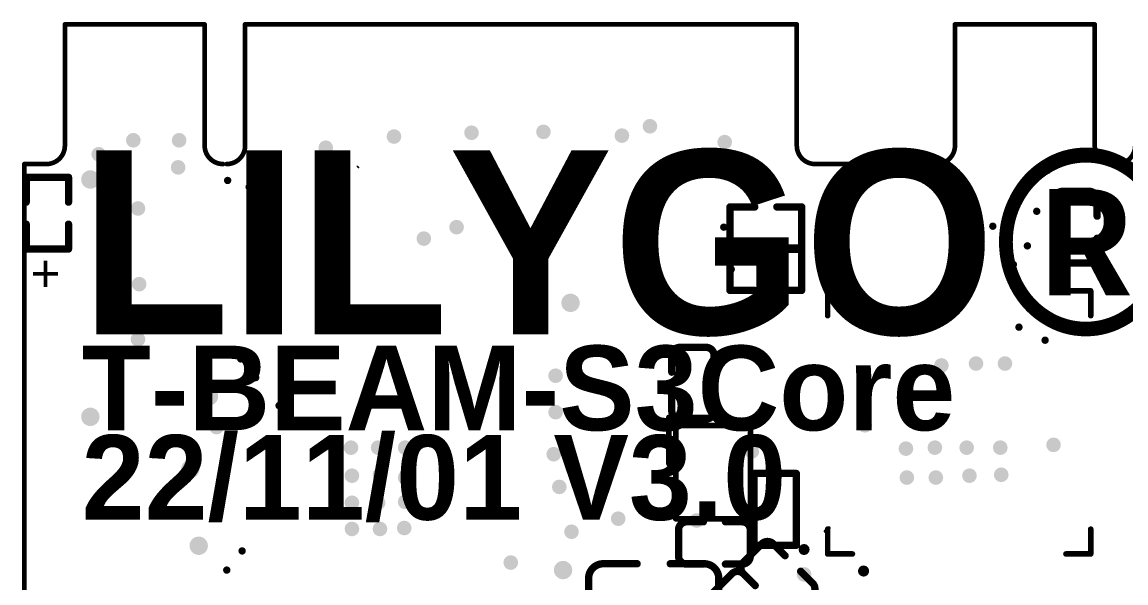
# Model space of a CAD drawing. Header units: millimetres. Extents: x -47.3 to 13.5, y -12.2 to 25.2.
# Drawn here: x -46.38 to -16.36, y 9.96 to 25.21 of the extents above; entities that cross this region are included whole.
import ezdxf

# ---------------------------------------------------------------- set-up
doc = ezdxf.new("R2010")
doc.units = ezdxf.units.MM
for name, color, linetype in [('KeepOutLayer', 6, 'Continuous'), ('TopOverlay', 2, 'Continuous'), ('ViaHoleLayer', 16, 'Continuous')]:
    doc.layers.add(name, color=color, linetype=linetype)
doc.styles.add('Alibaba PuHuiTi Medium', font='', dxfattribs={"height": 0.2})
doc.styles.add('Arial', font='arial.ttf', dxfattribs={"height": 0.2})
doc.styles.add('阿里巴巴普惠体 Heavy', font='', dxfattribs={"height": 0.2})
doc.styles.get('Alibaba PuHuiTi Medium').set_extended_font_data('Alibaba PuHuiTi Medium', bold=True)
doc.styles.get('阿里巴巴普惠体 Heavy').set_extended_font_data('阿里巴巴普惠体 Heavy', bold=True)

# ---------------------------------------------------------------- blocks, each defined once
blk = doc.blocks.new('LC_0805_C_2')
at = {"layer": 'TopOverlay', "const_width": 0.2}
for points in [[(-1.77, 0.635, -0.414214), (-1.37, 1.035)], [(1.37, 1.035, -0.414213), (1.77, 0.635)], [(-1.37, -1.035, -0.414213), (-1.77, -0.635)], [(1.77, -0.635, -0.414214), (1.37, -1.035)]]:
    blk.add_lwpolyline(points, format="xyb", dxfattribs=at)
for points in [[(-1.37, 1.035), (-0.45, 1.035)], [(0.45, 1.035), (1.37, 1.035)], [(-1.77, -0.635), (-1.77, 0.635)], [(1.77, -0.635), (1.77, 0.635)], [(-1.37, -1.035), (-0.45, -1.035)], [(0.45, -1.035), (1.37, -1.035)]]:
    blk.add_lwpolyline(points, dxfattribs=at)
at = {"layer": 'TopOverlay', "const_width": 0.1}
for points in [[(-1.42, 1.035, 1), (-1.32, 1.035, 1)], [(-1.42, 1.035, 1), (-1.32, 1.035, 1)], [(-0.5, 1.035, 1), (-0.4, 1.035, 1)], [(0.4, 1.035, 1), (0.5, 1.035, 1)], [(1.32, 1.035, 1), (1.42, 1.035, 1)], [(1.32, 1.035, 1), (1.42, 1.035, 1)], [(-1.82, 0.635, 1), (-1.72, 0.635, 1)], [(-1.82, 0.635, 1), (-1.72, 0.635, 1)], [(1.72, 0.635, 1), (1.82, 0.635, 1)], [(1.72, 0.635, 1), (1.82, 0.635, 1)], [(-1.82, -0.635, 1), (-1.72, -0.635, 1)], [(-1.82, -0.635, 1), (-1.72, -0.635, 1)], [(1.72, -0.635, 1), (1.82, -0.635, 1)], [(1.72, -0.635, 1), (1.82, -0.635, 1)], [(-1.42, -1.035, 1), (-1.32, -1.035, 1)], [(-1.42, -1.035, 1), (-1.32, -1.035, 1)], [(-0.5, -1.035, 1), (-0.4, -1.035, 1)], [(0.4, -1.035, 1), (0.5, -1.035, 1)], [(1.32, -1.035, 1), (1.42, -1.035, 1)], [(1.32, -1.035, 1), (1.42, -1.035, 1)]]:
    blk.add_lwpolyline(points, format="xyb", close=True, dxfattribs=at)
blk = doc.blocks.new('LC_0402_R_6')
at = {"layer": 'TopOverlay', "const_width": 0.2}
for points in [[(-0.975, 0.575), (-0.3, 0.575)], [(-0.975, -0.575), (-0.975, 0.575)], [(0.3, 0.575), (0.975, 0.575)], [(0.975, -0.575), (0.975, 0.575)], [(-0.975, -0.575), (-0.3, -0.575)], [(0.3, -0.575), (0.975, -0.575)]]:
    blk.add_lwpolyline(points, dxfattribs=at)
at = {"layer": 'TopOverlay', "const_width": 0.1}
for points in [[(-1.025, 0.575, 1), (-0.925, 0.575, 1)], [(-1.025, 0.575, 1), (-0.925, 0.575, 1)], [(-0.35, 0.575, 1), (-0.25, 0.575, 1)], [(0.25, 0.575, 1), (0.35, 0.575, 1)], [(0.925, 0.575, 1), (1.025, 0.575, 1)], [(0.925, 0.575, 1), (1.025, 0.575, 1)], [(-1.025, -0.575, 1), (-0.925, -0.575, 1)], [(-1.025, -0.575, 1), (-0.925, -0.575, 1)], [(-0.35, -0.575, 1), (-0.25, -0.575, 1)], [(0.25, -0.575, 1), (0.35, -0.575, 1)], [(0.925, -0.575, 1), (1.025, -0.575, 1)], [(0.925, -0.575, 1), (1.025, -0.575, 1)]]:
    blk.add_lwpolyline(points, format="xyb", close=True, dxfattribs=at)
blk = doc.blocks.new('LC_0402_R_7')
at = {"layer": 'TopOverlay', "const_width": 0.2}
for points in [[(-0.975, 0.575), (-0.3, 0.575)], [(-0.975, -0.575), (-0.975, 0.575)], [(0.3, 0.575), (0.975, 0.575)], [(0.975, -0.575), (0.975, 0.575)], [(-0.975, -0.575), (-0.3, -0.575)], [(0.3, -0.575), (0.975, -0.575)]]:
    blk.add_lwpolyline(points, dxfattribs=at)
at = {"layer": 'TopOverlay', "const_width": 0.1}
for points in [[(-1.025, 0.575, 1), (-0.925, 0.575, 1)], [(-1.025, 0.575, 1), (-0.925, 0.575, 1)], [(-0.35, 0.575, 1), (-0.25, 0.575, 1)], [(0.25, 0.575, 1), (0.35, 0.575, 1)], [(0.925, 0.575, 1), (1.025, 0.575, 1)], [(0.925, 0.575, 1), (1.025, 0.575, 1)], [(-1.025, -0.575, 1), (-0.925, -0.575, 1)], [(-1.025, -0.575, 1), (-0.925, -0.575, 1)], [(-0.35, -0.575, 1), (-0.25, -0.575, 1)], [(0.25, -0.575, 1), (0.35, -0.575, 1)], [(0.925, -0.575, 1), (1.025, -0.575, 1)], [(0.925, -0.575, 1), (1.025, -0.575, 1)]]:
    blk.add_lwpolyline(points, format="xyb", close=True, dxfattribs=at)
blk = doc.blocks.new('LC_0402_C_18')
at = {"layer": 'TopOverlay', "const_width": 0.2}
for points in [[(-0.975, 0.355, -0.414214), (-0.755, 0.575)], [(0.755, 0.575, -0.414214), (0.975, 0.355)], [(-0.755, -0.575, -0.414214), (-0.975, -0.355)], [(0.975, -0.355, -0.414214), (0.755, -0.575)]]:
    blk.add_lwpolyline(points, format="xyb", dxfattribs=at)
at = {"layer": 'TopOverlay', "const_width": 0.1}
for points in [[(-0.805, 0.575, 1), (-0.705, 0.575, 1)], [(-0.8, 0.575, 1), (-0.7, 0.575, 1)], [(-0.35, 0.575, 1), (-0.25, 0.575, 1)], [(0.25, 0.575, 1), (0.35, 0.575, 1)], [(0.7, 0.575, 1), (0.8, 0.575, 1)], [(0.705, 0.575, 1), (0.805, 0.575, 1)], [(-1.025, 0.355, 1), (-0.925, 0.355, 1)], [(-1.025, 0.355, 1), (-0.925, 0.355, 1)], [(0.925, 0.355, 1), (1.025, 0.355, 1)], [(0.925, 0.355, 1), (1.025, 0.355, 1)], [(-1.025, -0.355, 1), (-0.925, -0.355, 1)], [(-1.025, -0.355, 1), (-0.925, -0.355, 1)], [(0.925, -0.355, 1), (1.025, -0.355, 1)], [(0.925, -0.355, 1), (1.025, -0.355, 1)], [(-0.805, -0.575, 1), (-0.705, -0.575, 1)], [(-0.8, -0.575, 1), (-0.7, -0.575, 1)], [(-0.35, -0.575, 1), (-0.25, -0.575, 1)], [(0.25, -0.575, 1), (0.35, -0.575, 1)], [(0.7, -0.575, 1), (0.8, -0.575, 1)], [(0.705, -0.575, 1), (0.805, -0.575, 1)]]:
    blk.add_lwpolyline(points, format="xyb", close=True, dxfattribs=at)
at = {"layer": 'TopOverlay', "const_width": 0.2}
for points in [[(-0.3, 0.575), (-0.75, 0.575)], [(0.75, 0.575), (0.3, 0.575)], [(-0.975, 0.355), (-0.975, -0.355)], [(0.975, 0.355), (0.975, -0.355)], [(-0.3, -0.575), (-0.75, -0.575)], [(0.75, -0.575), (0.3, -0.575)]]:
    blk.add_lwpolyline(points, dxfattribs=at)
blk = doc.blocks.new('LC_0402_C_19')
at = {"layer": 'TopOverlay', "const_width": 0.2}
for points in [[(-0.975, 0.355, -0.414214), (-0.755, 0.575)], [(0.755, 0.575, -0.414214), (0.975, 0.355)], [(-0.755, -0.575, -0.414214), (-0.975, -0.355)], [(0.975, -0.355, -0.414214), (0.755, -0.575)]]:
    blk.add_lwpolyline(points, format="xyb", dxfattribs=at)
at = {"layer": 'TopOverlay', "const_width": 0.1}
for points in [[(-0.805, 0.575, 1), (-0.705, 0.575, 1)], [(-0.8, 0.575, 1), (-0.7, 0.575, 1)], [(-0.35, 0.575, 1), (-0.25, 0.575, 1)], [(0.25, 0.575, 1), (0.35, 0.575, 1)], [(0.7, 0.575, 1), (0.8, 0.575, 1)], [(0.705, 0.575, 1), (0.805, 0.575, 1)], [(-1.025, 0.355, 1), (-0.925, 0.355, 1)], [(-1.025, 0.355, 1), (-0.925, 0.355, 1)], [(0.925, 0.355, 1), (1.025, 0.355, 1)], [(0.925, 0.355, 1), (1.025, 0.355, 1)], [(-1.025, -0.355, 1), (-0.925, -0.355, 1)], [(-1.025, -0.355, 1), (-0.925, -0.355, 1)], [(0.925, -0.355, 1), (1.025, -0.355, 1)], [(0.925, -0.355, 1), (1.025, -0.355, 1)], [(-0.805, -0.575, 1), (-0.705, -0.575, 1)], [(-0.8, -0.575, 1), (-0.7, -0.575, 1)], [(-0.35, -0.575, 1), (-0.25, -0.575, 1)], [(0.25, -0.575, 1), (0.35, -0.575, 1)], [(0.7, -0.575, 1), (0.8, -0.575, 1)], [(0.705, -0.575, 1), (0.805, -0.575, 1)]]:
    blk.add_lwpolyline(points, format="xyb", close=True, dxfattribs=at)
at = {"layer": 'TopOverlay', "const_width": 0.2}
for points in [[(-0.3, 0.575), (-0.75, 0.575)], [(0.75, 0.575), (0.3, 0.575)], [(-0.975, 0.355), (-0.975, -0.355)], [(0.975, 0.355), (0.975, -0.355)], [(-0.3, -0.575), (-0.75, -0.575)], [(0.75, -0.575), (0.3, -0.575)]]:
    blk.add_lwpolyline(points, dxfattribs=at)
blk = doc.blocks.new('LC_0402_C_25')
at = {"layer": 'TopOverlay', "const_width": 0.2}
for points in [[(-0.975, 0.355, -0.414214), (-0.755, 0.575)], [(0.755, 0.575, -0.414214), (0.975, 0.355)], [(-0.755, -0.575, -0.414214), (-0.975, -0.355)], [(0.975, -0.355, -0.414214), (0.755, -0.575)]]:
    blk.add_lwpolyline(points, format="xyb", dxfattribs=at)
at = {"layer": 'TopOverlay', "const_width": 0.1}
for points in [[(-0.805, 0.575, 1), (-0.705, 0.575, 1)], [(-0.8, 0.575, 1), (-0.7, 0.575, 1)], [(-0.35, 0.575, 1), (-0.25, 0.575, 1)], [(0.25, 0.575, 1), (0.35, 0.575, 1)], [(0.7, 0.575, 1), (0.8, 0.575, 1)], [(0.705, 0.575, 1), (0.805, 0.575, 1)], [(-1.025, 0.355, 1), (-0.925, 0.355, 1)], [(-1.025, 0.355, 1), (-0.925, 0.355, 1)], [(0.925, 0.355, 1), (1.025, 0.355, 1)], [(0.925, 0.355, 1), (1.025, 0.355, 1)], [(-1.025, -0.355, 1), (-0.925, -0.355, 1)], [(-1.025, -0.355, 1), (-0.925, -0.355, 1)], [(0.925, -0.355, 1), (1.025, -0.355, 1)], [(0.925, -0.355, 1), (1.025, -0.355, 1)], [(-0.805, -0.575, 1), (-0.705, -0.575, 1)], [(-0.8, -0.575, 1), (-0.7, -0.575, 1)], [(-0.35, -0.575, 1), (-0.25, -0.575, 1)], [(0.25, -0.575, 1), (0.35, -0.575, 1)], [(0.7, -0.575, 1), (0.8, -0.575, 1)], [(0.705, -0.575, 1), (0.805, -0.575, 1)]]:
    blk.add_lwpolyline(points, format="xyb", close=True, dxfattribs=at)
at = {"layer": 'TopOverlay', "const_width": 0.2}
for points in [[(-0.3, 0.575), (-0.75, 0.575)], [(0.75, 0.575), (0.3, 0.575)], [(-0.975, -0.355), (-0.975, 0.355)], [(0.975, -0.355), (0.975, 0.355)], [(-0.3, -0.575), (-0.75, -0.575)], [(0.75, -0.575), (0.3, -0.575)]]:
    blk.add_lwpolyline(points, dxfattribs=at)
blk = doc.blocks.new('LC_0402_C_26')
at = {"layer": 'TopOverlay', "const_width": 0.2}
for points in [[(-0.975, 0.355, -0.414214), (-0.755, 0.575)], [(0.755, 0.575, -0.414214), (0.975, 0.355)], [(-0.755, -0.575, -0.414214), (-0.975, -0.355)], [(0.975, -0.355, -0.414214), (0.755, -0.575)]]:
    blk.add_lwpolyline(points, format="xyb", dxfattribs=at)
at = {"layer": 'TopOverlay', "const_width": 0.1}
for points in [[(-0.805, 0.575, 1), (-0.705, 0.575, 1)], [(-0.8, 0.575, 1), (-0.7, 0.575, 1)], [(-0.35, 0.575, 1), (-0.25, 0.575, 1)], [(0.25, 0.575, 1), (0.35, 0.575, 1)], [(0.7, 0.575, 1), (0.8, 0.575, 1)], [(0.705, 0.575, 1), (0.805, 0.575, 1)], [(-1.025, 0.355, 1), (-0.925, 0.355, 1)], [(-1.025, 0.355, 1), (-0.925, 0.355, 1)], [(0.925, 0.355, 1), (1.025, 0.355, 1)], [(0.925, 0.355, 1), (1.025, 0.355, 1)], [(-1.025, -0.355, 1), (-0.925, -0.355, 1)], [(-1.025, -0.355, 1), (-0.925, -0.355, 1)], [(0.925, -0.355, 1), (1.025, -0.355, 1)], [(0.925, -0.355, 1), (1.025, -0.355, 1)], [(-0.805, -0.575, 1), (-0.705, -0.575, 1)], [(-0.8, -0.575, 1), (-0.7, -0.575, 1)], [(-0.35, -0.575, 1), (-0.25, -0.575, 1)], [(0.25, -0.575, 1), (0.35, -0.575, 1)], [(0.7, -0.575, 1), (0.8, -0.575, 1)], [(0.705, -0.575, 1), (0.805, -0.575, 1)]]:
    blk.add_lwpolyline(points, format="xyb", close=True, dxfattribs=at)
at = {"layer": 'TopOverlay', "const_width": 0.2}
for points in [[(-0.75, 0.575), (-0.3, 0.575)], [(0.3, 0.575), (0.75, 0.575)], [(-0.975, -0.355), (-0.975, 0.355)], [(0.975, -0.355), (0.975, 0.355)], [(-0.75, -0.575), (-0.3, -0.575)], [(0.3, -0.575), (0.75, -0.575)]]:
    blk.add_lwpolyline(points, dxfattribs=at)
blk = doc.blocks.new('LC_0402_C_27')
at = {"layer": 'TopOverlay', "const_width": 0.2}
for points in [[(-0.975, 0.355, -0.414214), (-0.755, 0.575)], [(0.755, 0.575, -0.414214), (0.975, 0.355)], [(-0.755, -0.575, -0.414214), (-0.975, -0.355)], [(0.975, -0.355, -0.414214), (0.755, -0.575)]]:
    blk.add_lwpolyline(points, format="xyb", dxfattribs=at)
at = {"layer": 'TopOverlay', "const_width": 0.1}
for points in [[(-0.805, 0.575, 1), (-0.705, 0.575, 1)], [(-0.8, 0.575, 1), (-0.7, 0.575, 1)], [(-0.35, 0.575, 1), (-0.25, 0.575, 1)], [(0.25, 0.575, 1), (0.35, 0.575, 1)], [(0.7, 0.575, 1), (0.8, 0.575, 1)], [(0.705, 0.575, 1), (0.805, 0.575, 1)], [(-1.025, 0.355, 1), (-0.925, 0.355, 1)], [(-1.025, 0.355, 1), (-0.925, 0.355, 1)], [(0.925, 0.355, 1), (1.025, 0.355, 1)], [(0.925, 0.355, 1), (1.025, 0.355, 1)], [(-1.025, -0.355, 1), (-0.925, -0.355, 1)], [(-1.025, -0.355, 1), (-0.925, -0.355, 1)], [(0.925, -0.355, 1), (1.025, -0.355, 1)], [(0.925, -0.355, 1), (1.025, -0.355, 1)], [(-0.805, -0.575, 1), (-0.705, -0.575, 1)], [(-0.8, -0.575, 1), (-0.7, -0.575, 1)], [(-0.35, -0.575, 1), (-0.25, -0.575, 1)], [(0.25, -0.575, 1), (0.35, -0.575, 1)], [(0.7, -0.575, 1), (0.8, -0.575, 1)], [(0.705, -0.575, 1), (0.805, -0.575, 1)]]:
    blk.add_lwpolyline(points, format="xyb", close=True, dxfattribs=at)
at = {"layer": 'TopOverlay', "const_width": 0.2}
for points in [[(-0.3, 0.575), (-0.75, 0.575)], [(0.75, 0.575), (0.3, 0.575)], [(-0.975, -0.355), (-0.975, 0.355)], [(0.975, -0.355), (0.975, 0.355)], [(-0.3, -0.575), (-0.75, -0.575)], [(0.75, -0.575), (0.3, -0.575)]]:
    blk.add_lwpolyline(points, dxfattribs=at)
blk = doc.blocks.new('LC_0402_L_57')
at = {"layer": 'TopOverlay', "const_width": 0.2}
for points in [[(-0.975, -0.575), (-0.975, 0.575)], [(0.975, 0.575), (-0.975, 0.575)], [(0.975, -0.575), (0.975, 0.575)], [(0.975, -0.575), (-0.975, -0.575)]]:
    blk.add_lwpolyline(points, dxfattribs=at)
at = {"layer": 'TopOverlay', "const_width": 0.1}
for points in [[(-1.025, 0.575, 1), (-0.925, 0.575, 1)], [(-1.025, 0.575, 1), (-0.925, 0.575, 1)], [(0.925, 0.575, 1), (1.025, 0.575, 1)], [(0.925, 0.575, 1), (1.025, 0.575, 1)], [(-1.025, -0.575, 1), (-0.925, -0.575, 1)], [(-1.025, -0.575, 1), (-0.925, -0.575, 1)], [(0.925, -0.575, 1), (1.025, -0.575, 1)], [(0.925, -0.575, 1), (1.025, -0.575, 1)]]:
    blk.add_lwpolyline(points, format="xyb", close=True, dxfattribs=at)
blk = doc.blocks.new('LC_0402_R_59')
at = {"layer": 'TopOverlay', "const_width": 0.2}
for points in [[(-0.975, -0.575), (-0.975, 0.575)], [(-0.3, 0.575), (-0.975, 0.575)], [(0.975, 0.575), (0.3, 0.575)], [(0.975, -0.575), (0.975, 0.575)], [(-0.3, -0.575), (-0.975, -0.575)], [(0.975, -0.575), (0.3, -0.575)]]:
    blk.add_lwpolyline(points, dxfattribs=at)
at = {"layer": 'TopOverlay', "const_width": 0.1}
for points in [[(-1.025, 0.575, 1), (-0.925, 0.575, 1)], [(-1.025, 0.575, 1), (-0.925, 0.575, 1)], [(-0.35, 0.575, 1), (-0.25, 0.575, 1)], [(0.25, 0.575, 1), (0.35, 0.575, 1)], [(0.925, 0.575, 1), (1.025, 0.575, 1)], [(0.925, 0.575, 1), (1.025, 0.575, 1)], [(-1.025, -0.575, 1), (-0.925, -0.575, 1)], [(-1.025, -0.575, 1), (-0.925, -0.575, 1)], [(-0.35, -0.575, 1), (-0.25, -0.575, 1)], [(0.25, -0.575, 1), (0.35, -0.575, 1)], [(0.925, -0.575, 1), (1.025, -0.575, 1)], [(0.925, -0.575, 1), (1.025, -0.575, 1)]]:
    blk.add_lwpolyline(points, format="xyb", close=True, dxfattribs=at)
blk = doc.blocks.new('QFN_56_69')
at = {"layer": 'TopOverlay', "const_width": 0.152}
for points in [[(-3.576, 3.576), (-2.902, 3.576)], [(-3.576, 3.576), (-3.576, 2.903)], [(2.903, 3.576), (3.576, 3.576)], [(3.576, 3.576), (3.576, 2.903)], [(-3.576, -2.902), (-3.576, -3.576)], [(3.576, -2.902), (3.576, -3.576)], [(-3.576, -3.576), (-2.902, -3.576)], [(2.903, -3.576), (3.576, -3.576)]]:
    blk.add_lwpolyline(points, dxfattribs=at)
at = {"layer": 'TopOverlay'}
for points, const_width in [([(-3.614, 3.576, 1), (-3.538, 3.576, 1)], 0.0762), ([(-3.614, 3.576, 1), (-3.538, 3.576, 1)], 0.0762), ([(-2.941, 3.576, 1), (-2.864, 3.576, 1)], 0.0762), ([(2.864, 3.576, 1), (2.941, 3.576, 1)], 0.0762), ([(3.538, 3.576, 1), (3.614, 3.576, 1)], 0.0762), ([(3.538, 3.576, 1), (3.614, 3.576, 1)], 0.0762), ([(-3.965, 2.6, 1), (-4.115, 2.6, 1)], 0.15), ([(-3.614, 2.903, 1), (-3.538, 2.903, 1)], 0.0762), ([(3.538, 2.903, 1), (3.614, 2.903, 1)], 0.0762), ([(-4.152, 2.6, 1), (-4.077, 2.6, 1)], 0.075), ([(-4.002, 2.6, 1), (-3.927, 2.6, 1)], 0.075), ([(-3.614, -2.902, 1), (-3.538, -2.902, 1)], 0.0762), ([(3.538, -2.902, 1), (3.614, -2.902, 1)], 0.0762), ([(-3.614, -3.576, 1), (-3.538, -3.576, 1)], 0.0762), ([(-3.614, -3.576, 1), (-3.538, -3.576, 1)], 0.0762), ([(-2.941, -3.576, 1), (-2.864, -3.576, 1)], 0.0762), ([(2.864, -3.576, 1), (2.941, -3.576, 1)], 0.0762), ([(3.538, -3.576, 1), (3.614, -3.576, 1)], 0.0762), ([(3.538, -3.576, 1), (3.614, -3.576, 1)], 0.0762)]:
    blk.add_lwpolyline(points, format="xyb", close=True, dxfattribs=dict(at, const_width=const_width))
blk = doc.blocks.new('CRYSTAL_SMD_4P_L2_0_W1_6_BL_1_70')
at = {"layer": 'TopOverlay', "const_width": 0.1524}
for points in [[(-1.27, -1.016), (-1.27, 1.016)], [(1.27, 1.016), (-1.27, 1.016)], [(1.27, -1.016), (1.27, 1.016)], [(-1.48844, -1.20396), (-1.48844, 0.254)], [(-0.23114, -1.20396), (-1.48844, -1.20396)], [(1.27, -1.016), (-1.27, -1.016)]]:
    blk.add_lwpolyline(points, dxfattribs=at)
at = {"layer": 'TopOverlay', "const_width": 0.0762}
for points in [[(-1.3081, 1.016, 1), (-1.2319, 1.016, 1)], [(-1.3081, 1.016, 1), (-1.2319, 1.016, 1)], [(1.2319, 1.016, 1), (1.3081, 1.016, 1)], [(1.2319, 1.016, 1), (1.3081, 1.016, 1)], [(-1.52654, 0.254, 1), (-1.45034, 0.254, 1)], [(-1.52654, -1.20396, 1), (-1.45034, -1.20396, 1)], [(-1.52654, -1.20396, 1), (-1.45034, -1.20396, 1)], [(-1.3081, -1.016, 1), (-1.2319, -1.016, 1)], [(-1.3081, -1.016, 1), (-1.2319, -1.016, 1)], [(-0.26924, -1.20396, 1), (-0.19304, -1.20396, 1)], [(1.2319, -1.016, 1), (1.3081, -1.016, 1)], [(1.2319, -1.016, 1), (1.3081, -1.016, 1)]]:
    blk.add_lwpolyline(points, format="xyb", close=True, dxfattribs=at)

msp = doc.modelspace()

# ---------------------------------------------------------------- hatches: boundary and pattern name
at = {"layer": 'ViaHoleLayer'}
h = msp.add_hatch(color=16, dxfattribs=at)
edge = h.paths.add_edge_path()
edge.add_arc((-29.305, 22.377), 0.2, 0, 360)
h = msp.add_hatch(color=16, dxfattribs=at)
edge = h.paths.add_edge_path()
edge.add_arc((-36.264, 22.098), 0.2, 0, 360)
h = msp.add_hatch(color=16, dxfattribs=at)
edge = h.paths.add_edge_path()
edge.add_arc((-34.156, 22.2), 0.2, 0, 360)
h = msp.add_hatch(color=16, dxfattribs=at)
edge = h.paths.add_edge_path()
edge.add_arc((-32.2, 22.225), 0.2, 0, 360)
h = msp.add_hatch(color=16, dxfattribs=at)
edge = h.paths.add_edge_path()
edge.add_arc((-30.067, 22.123), 0.2, 0, 360)
h = msp.add_hatch(color=16, dxfattribs=at)
edge = h.paths.add_edge_path()
edge.add_arc((-43.351, 21.996), 0.2, 0, 360)
h = msp.add_hatch(color=16, dxfattribs=at)
edge = h.paths.add_edge_path()
edge.add_arc((-42.106, 21.996), 0.2, 0, 360)
h = msp.add_hatch(color=16, dxfattribs=at)
edge = h.paths.add_edge_path()
edge.add_arc((-38.119, 21.793), 0.2, 0, 360)
h = msp.add_hatch(color=16, dxfattribs=at)
edge = h.paths.add_edge_path()
edge.add_arc((-27.273, 21.946), 0.2, 0, 360)
h = msp.add_hatch(color=16, dxfattribs=at)
edge = h.paths.add_edge_path()
edge.add_arc((-44.291, 21.615), 0.2, 0, 360)
h = msp.add_hatch(color=16, dxfattribs=at)
edge = h.paths.add_edge_path()
edge.add_arc((-42.132, 21.26), 0.2, 0, 360)
h = msp.add_hatch(color=16, dxfattribs=at)
edge = h.paths.add_edge_path()
edge.add_arc((-44.519, 20.93), 0.25, 0, 360)
h = msp.add_hatch(color=16, dxfattribs=at)
edge = h.paths.add_edge_path()
edge.add_arc((-26.612, 21.158), 0.101, 0, 360)
h = msp.add_hatch(color=16, dxfattribs=at)
edge = h.paths.add_edge_path()
edge.add_arc((-18.484, 21.184), 0.101, 0, 360)
h = msp.add_hatch(color=16, dxfattribs=at)
edge = h.paths.add_edge_path()
edge.add_arc((-40.786, 20.904), 0.101, 0, 360)
h = msp.add_hatch(color=16, dxfattribs=at)
edge = h.paths.add_edge_path()
edge.add_arc((-40.201, 20.726), 0.101, 0, 360)
h = msp.add_hatch(color=16, dxfattribs=at)
edge = h.paths.add_edge_path()
edge.add_arc((-43.224, 20.142), 0.2, 0, 360)
h = msp.add_hatch(color=16, dxfattribs=at)
edge = h.paths.add_edge_path()
edge.add_arc((-19.45, 20.041), 0.101, 0, 360)
h = msp.add_hatch(color=16, dxfattribs=at)
edge = h.paths.add_edge_path()
edge.add_arc((-18.789, 20.066), 0.101, 0, 360)
h = msp.add_hatch(color=16, dxfattribs=at)
edge = h.paths.add_edge_path()
edge.add_arc((-34.563, 19.634), 0.2, 0, 360)
h = msp.add_hatch(color=16, dxfattribs=at)
edge = h.paths.add_edge_path()
edge.add_arc((-29.305, 19.685), 0.2, 0, 360)
h = msp.add_hatch(color=16, dxfattribs=at)
edge = h.paths.add_edge_path()
edge.add_arc((-35.452, 19.323), 0.2, 0, 360)
h = msp.add_hatch(color=16, dxfattribs=at)
edge = h.paths.add_edge_path()
edge.add_arc((-27.298, 19.634), 0.101, 0, 360)
h = msp.add_hatch(color=16, dxfattribs=at)
edge = h.paths.add_edge_path()
edge.add_arc((-19.983, 19.66), 0.101, 0, 360)
h = msp.add_hatch(color=16, dxfattribs=at)
edge = h.paths.add_edge_path()
edge.add_arc((-20.669, 19.253), 0.101, 0, 360)
h = msp.add_hatch(color=16, dxfattribs=at)
edge = h.paths.add_edge_path()
edge.add_arc((-19.043, 19.126), 0.101, 0, 360)
h = msp.add_hatch(color=16, dxfattribs=at)
edge = h.paths.add_edge_path()
edge.add_arc((-19.424, 18.618), 0.101, 0, 360)
h = msp.add_hatch(color=16, dxfattribs=at)
edge = h.paths.add_edge_path()
edge.add_arc((-27.095, 18.491), 0.101, 0, 360)
h = msp.add_hatch(color=16, dxfattribs=at)
edge = h.paths.add_edge_path()
edge.add_arc((-43.192, 18.085), 0.2, 0, 360)
h = msp.add_hatch(color=16, dxfattribs=at)
edge = h.paths.add_edge_path()
edge.add_arc((-31.464, 17.577), 0.25, 0, 360)
h = msp.add_hatch(color=16, dxfattribs=at)
edge = h.paths.add_edge_path()
edge.add_arc((-42.513, 17.323), 0.2, 0, 360)
h = msp.add_hatch(color=16, dxfattribs=at)
edge = h.paths.add_edge_path()
edge.add_arc((-36.468, 17.272), 0.25, 0, 360)
h = msp.add_hatch(color=16, dxfattribs=at)
edge = h.paths.add_edge_path()
edge.add_arc((-44.062, 17.17), 0.2, 0, 360)
h = msp.add_hatch(color=16, dxfattribs=at)
edge = h.paths.add_edge_path()
edge.add_arc((-29.025, 17.253), 0.101, 0, 360)
h = msp.add_hatch(color=16, dxfattribs=at)
edge = h.paths.add_edge_path()
edge.add_arc((-19.272, 16.916), 0.101, 0, 360)
h = msp.add_hatch(color=16, dxfattribs=at)
edge = h.paths.add_edge_path()
edge.add_arc((-43.224, 16.586), 0.2, 0, 360)
h = msp.add_hatch(color=16, dxfattribs=at)
edge = h.paths.add_edge_path()
edge.add_arc((-18.561, 16.561), 0.101, 0, 360)
h = msp.add_hatch(color=16, dxfattribs=at)
edge = h.paths.add_edge_path()
edge.add_arc((-40.43, 16.053), 0.101, 0, 360)
h = msp.add_hatch(color=16, dxfattribs=at)
edge = h.paths.add_edge_path()
edge.add_arc((-21.38, 15.875), 0.2, 0, 360)
h = msp.add_hatch(color=16, dxfattribs=at)
edge = h.paths.add_edge_path()
edge.add_arc((-20.44, 15.926), 0.2, 0, 360)
h = msp.add_hatch(color=16, dxfattribs=at)
edge = h.paths.add_edge_path()
edge.add_arc((-19.653, 15.926), 0.2, 0, 360)
h = msp.add_hatch(color=16, dxfattribs=at)
edge = h.paths.add_edge_path()
edge.add_arc((-40.024, 15.545), 0.101, 0, 360)
h = msp.add_hatch(color=16, dxfattribs=at)
edge = h.paths.add_edge_path()
edge.add_arc((-31.87, 15.596), 0.2, 0, 360)
h = msp.add_hatch(color=16, dxfattribs=at)
edge = h.paths.add_edge_path()
edge.add_arc((-41.294, 15.037), 0.25, 0, 360)
h = msp.add_hatch(color=16, dxfattribs=at)
edge = h.paths.add_edge_path()
edge.add_arc((-40.074, 14.91), 0.101, 0, 360)
h = msp.add_hatch(color=16, dxfattribs=at)
edge = h.paths.add_edge_path()
edge.add_arc((-44.519, 14.478), 0.25, 0, 360)
h = msp.add_hatch(color=16, dxfattribs=at)
edge = h.paths.add_edge_path()
edge.add_arc((-39.389, 14.783), 0.101, 0, 360)
h = msp.add_hatch(color=16, dxfattribs=at)
edge = h.paths.add_edge_path()
edge.add_arc((-31.87, 14.605), 0.2, 0, 360)
h = msp.add_hatch(color=16, dxfattribs=at)
edge = h.paths.add_edge_path()
edge.add_arc((-23.463, 14.249), 0.2, 0, 360)
h = msp.add_hatch(color=16, dxfattribs=at)
edge = h.paths.add_edge_path()
edge.add_arc((-41.09, 14.199), 0.2, 0, 360)
h = msp.add_hatch(color=16, dxfattribs=at)
edge = h.paths.add_edge_path()
edge.add_arc((-37.433, 13.64), 0.2, 0, 360)
h = msp.add_hatch(color=16, dxfattribs=at)
edge = h.paths.add_edge_path()
edge.add_arc((-36.696, 13.64), 0.2, 0, 360)
h = msp.add_hatch(color=16, dxfattribs=at)
edge = h.paths.add_edge_path()
edge.add_arc((-35.96, 13.64), 0.2, 0, 360)
h = msp.add_hatch(color=16, dxfattribs=at)
edge = h.paths.add_edge_path()
edge.add_arc((-22.345, 13.614), 0.2, 0, 360)
h = msp.add_hatch(color=16, dxfattribs=at)
edge = h.paths.add_edge_path()
edge.add_arc((-21.558, 13.64), 0.2, 0, 360)
h = msp.add_hatch(color=16, dxfattribs=at)
edge = h.paths.add_edge_path()
edge.add_arc((-20.694, 13.64), 0.2, 0, 360)
h = msp.add_hatch(color=16, dxfattribs=at)
edge = h.paths.add_edge_path()
edge.add_arc((-19.78, 13.64), 0.2, 0, 360)
h = msp.add_hatch(color=16, dxfattribs=at)
edge = h.paths.add_edge_path()
edge.add_arc((-18.332, 13.716), 0.2, 0, 360)
h = msp.add_hatch(color=16, dxfattribs=at)
edge = h.paths.add_edge_path()
edge.add_arc((-31.921, 13.462), 0.2, 0, 360)
h = msp.add_hatch(color=16, dxfattribs=at)
edge = h.paths.add_edge_path()
edge.add_arc((-26.536, 13.538), 0.2, 0, 360)
h = msp.add_hatch(color=16, dxfattribs=at)
edge = h.paths.add_edge_path()
edge.add_arc((-41.802, 13.056), 0.25, 0, 360)
h = msp.add_hatch(color=16, dxfattribs=at)
edge = h.paths.add_edge_path()
edge.add_arc((-37.407, 12.878), 0.2, 0, 360)
h = msp.add_hatch(color=16, dxfattribs=at)
edge = h.paths.add_edge_path()
edge.add_arc((-36.645, 12.903), 0.2, 0, 360)
h = msp.add_hatch(color=16, dxfattribs=at)
edge = h.paths.add_edge_path()
edge.add_arc((-35.96, 12.827), 0.2, 0, 360)
h = msp.add_hatch(color=16, dxfattribs=at)
edge = h.paths.add_edge_path()
edge.add_arc((-22.32, 12.827), 0.2, 0, 360)
h = msp.add_hatch(color=16, dxfattribs=at)
edge = h.paths.add_edge_path()
edge.add_arc((-21.532, 12.827), 0.2, 0, 360)
h = msp.add_hatch(color=16, dxfattribs=at)
edge = h.paths.add_edge_path()
edge.add_arc((-20.618, 12.878), 0.2, 0, 360)
h = msp.add_hatch(color=16, dxfattribs=at)
edge = h.paths.add_edge_path()
edge.add_arc((-19.754, 12.903), 0.2, 0, 360)
h = msp.add_hatch(color=16, dxfattribs=at)
edge = h.paths.add_edge_path()
edge.add_arc((-31.769, 12.573), 0.2, 0, 360)
h = msp.add_hatch(color=16, dxfattribs=at)
edge = h.paths.add_edge_path()
edge.add_arc((-37.407, 12.141), 0.2, 0, 360)
h = msp.add_hatch(color=16, dxfattribs=at)
edge = h.paths.add_edge_path()
edge.add_arc((-36.696, 12.141), 0.2, 0, 360)
h = msp.add_hatch(color=16, dxfattribs=at)
edge = h.paths.add_edge_path()
edge.add_arc((-35.96, 12.167), 0.2, 0, 360)
h = msp.add_hatch(color=16, dxfattribs=at)
edge = h.paths.add_edge_path()
edge.add_arc((-30.168, 11.709), 0.2, 0, 360)
h = msp.add_hatch(color=16, dxfattribs=at)
edge = h.paths.add_edge_path()
edge.add_arc((-28.035, 11.659), 0.2, 0, 360)
h = msp.add_hatch(color=16, dxfattribs=at)
edge = h.paths.add_edge_path()
edge.add_arc((-37.407, 11.43), 0.2, 0, 360)
h = msp.add_hatch(color=16, dxfattribs=at)
edge = h.paths.add_edge_path()
edge.add_arc((-36.645, 11.43), 0.2, 0, 360)
h = msp.add_hatch(color=16, dxfattribs=at)
edge = h.paths.add_edge_path()
edge.add_arc((-35.985, 11.455), 0.2, 0, 360)
h = msp.add_hatch(color=16, dxfattribs=at)
edge = h.paths.add_edge_path()
edge.add_arc((-31.438, 11.354), 0.2, 0, 360)
h = msp.add_hatch(color=16, dxfattribs=at)
edge = h.paths.add_edge_path()
edge.add_arc((-41.573, 10.973), 0.25, 0, 360)
h = msp.add_hatch(color=16, dxfattribs=at)
edge = h.paths.add_edge_path()
edge.add_arc((-40.393, 10.832), 0.101, 0, 360)
h = msp.add_hatch(color=16, dxfattribs=at)
edge = h.paths.add_edge_path()
edge.add_arc((-25.114, 10.871), 0.15, 0, 360)
h = msp.add_hatch(color=16, dxfattribs=at)
edge = h.paths.add_edge_path()
edge.add_arc((-33.089, 10.516), 0.2, 0, 360)
h = msp.add_hatch(color=16, dxfattribs=at)
edge = h.paths.add_edge_path()
edge.add_arc((-31.667, 10.312), 0.25, 0, 360)
h = msp.add_hatch(color=16, dxfattribs=at)
edge = h.paths.add_edge_path()
edge.add_arc((-40.811, 10.312), 0.101, 0, 360)
h = msp.add_hatch(color=16, dxfattribs=at)
edge = h.paths.add_edge_path()
edge.add_arc((-25.114, 10.194), 0.2, 0, 360)

# ---------------------------------------------------------------- linework, layer by layer
at = {"layer": 'KeepOutLayer', "const_width": 0.0635}
for points in [[(-45.244, 25.146, 1), (-45.18, 25.146, 1)], [(-45.244, 25.146, 1), (-45.18, 25.146, 1)], [(-41.444, 25.146, 1), (-41.38, 25.146, 1)], [(-41.444, 25.146, 1), (-41.38, 25.146, 1)], [(-40.344, 25.146, 1), (-40.28, 25.146, 1)], [(-40.344, 25.146, 1), (-40.28, 25.146, 1)], [(-25.344, 25.146, 1), (-25.28, 25.146, 1)], [(-25.344, 25.146, 1), (-25.28, 25.146, 1)], [(-21.044, 25.146, 1), (-20.98, 25.146, 1)], [(-21.044, 25.146, 1), (-20.98, 25.146, 1)], [(-21.044, 25.05, 1), (-20.98, 25.05, 1)], [(-17.244, 25.146, 1), (-17.18, 25.146, 1)], [(-17.244, 25.146, 1), (-17.18, 25.146, 1)], [(-45.244, 21.85, 1), (-45.18, 21.85, 1)], [(-45.244, 21.85, 1), (-45.18, 21.85, 1)], [(-41.444, 21.85, 1), (-41.38, 21.85, 1)], [(-41.444, 21.85, 1), (-41.38, 21.85, 1)], [(-40.344, 21.85, 1), (-40.28, 21.85, 1)], [(-40.344, 21.85, 1), (-40.28, 21.85, 1)], [(-25.344, 21.85, 1), (-25.28, 21.85, 1)], [(-25.344, 21.85, 1), (-25.28, 21.85, 1)], [(-21.044, 21.85, 1), (-20.98, 21.85, 1)], [(-21.044, 21.85, 1), (-20.98, 21.85, 1)], [(-21.044, 21.85, 1), (-20.98, 21.85, 1)], [(-17.244, 21.85, 1), (-17.18, 21.85, 1)], [(-17.244, 21.85, 1), (-17.18, 21.85, 1)], [(-46.344, 21.35, 1), (-46.28, 21.35, 1)], [(-46.344, 21.35, 1), (-46.28, 21.35, 1)], [(-45.744, 21.35, 1), (-45.68, 21.35, 1)], [(-45.744, 21.35, 1), (-45.68, 21.35, 1)], [(-40.944, 21.35, 1), (-40.88, 21.35, 1)], [(-40.844, 21.35, 1), (-40.78, 21.35, 1)], [(-24.844, 21.35, 1), (-24.78, 21.35, 1)], [(-24.844, 21.35, 1), (-24.78, 21.35, 1)], [(-21.544, 21.35, 1), (-21.48, 21.35, 1)], [(-21.544, 21.35, 1), (-21.48, 21.35, 1)], [(-16.744, 21.35, 1), (-16.68, 21.35, 1)], [(-16.644, 21.35, 1), (-16.58, 21.35, 1)]]:
    msp.add_lwpolyline(points, format="xyb", close=True, dxfattribs=at)
at = {"layer": 'KeepOutLayer', "const_width": 0.127}
for points in [[(-45.212, 25.146), (-41.412, 25.146)], [(-45.212, 21.85), (-45.212, 25.146)], [(-41.412, 21.85), (-41.412, 25.146)], [(-40.312, 21.85), (-40.312, 25.146)], [(-40.312, 25.146), (-25.312, 25.146)], [(-25.312, 21.85), (-25.312, 25.146)], [(-21.012, 25.146), (-17.212, 25.146)], [(-21.012, 21.85), (-21.012, 25.146)], [(-21.012, 21.85), (-21.012, 25.05)], [(-17.212, 21.85), (-17.212, 25.146)], [(-46.312, 0), (-46.312, 21.35)], [(-46.312, 21.35), (-45.712, 21.35)], [(-24.812, 21.35), (-21.512, 21.35)]]:
    msp.add_lwpolyline(points, dxfattribs=at)
for points in [[(-45.212, 21.85, -0.414214), (-45.712, 21.35)], [(-40.912, 21.35, -0.414214), (-41.412, 21.85)], [(-40.312, 21.85, -0.414214), (-40.812, 21.35)], [(-24.812, 21.35, -0.414214), (-25.312, 21.85)], [(-21.012, 21.85, -0.414214), (-21.512, 21.35)], [(-16.712, 21.35, -0.414214), (-17.212, 21.85)], [(-16.112, 21.85, -0.414214), (-16.612, 21.35)]]:
    msp.add_lwpolyline(points, format="xyb", dxfattribs=at)
at = {"layer": 'TopOverlay'}
for points, const_width in [([(-37.257, 21.285), (-37.232, 21.26)], 0.05), ([(-24.53, 11.367), (-24.441, 11.455)], 0.1)]:
    msp.add_lwpolyline(points, dxfattribs=dict(at, const_width=const_width))
for points, const_width in [([(-37.27, 21.285, 1), (-37.245, 21.285, 1)], 0.025), ([(-37.244, 21.26, 1), (-37.219, 21.26, 1)], 0.025), ([(-24.555, 11.367, 1), (-24.505, 11.367, 1)], 0.05), ([(-24.466, 11.455, 1), (-24.416, 11.455, 1)], 0.05)]:
    msp.add_lwpolyline(points, format="xyb", close=True, dxfattribs=dict(at, const_width=const_width))

# ---------------------------------------------------------------- block references
for name, p, rotation in [('LC_0402_R_59', (-45.688, 20.015), 270), ('LC_0402_C_25', (-17.722, 19.634), 270), ('QFN_56_69', (-20.897, 14.326), 90), ('LC_0402_C_27', (-28.136, 15.392), 270), ('CRYSTAL_SMD_4P_L2_0_W1_6_BL_1_70', (-27.587, 12.975), 270), ('LC_0402_L_57', (-25.901, 11.963), 270), ('LC_0402_C_19', (-25.825, 10.084), 135), ('LC_0402_C_18', (-26.638, 9.271), 135)]:
    msp.add_blockref(name, p, dxfattribs=dict(rotation=rotation))
for name, p in [('LC_0402_R_6', (-26.155, 19.609)), ('LC_0402_R_7', (-26.155, 18.491)), ('LC_0402_C_26', (-27.552, 11.049)), ('LC_0805_C_2', (-29.203, 9.449))]:
    msp.add_blockref(name, p)

# ---------------------------------------------------------------- texts
for s, height, style, p in [('LILYGO®', 5, '阿里巴巴普惠体 Heavy', (-44.806, 16.723)), ('T-BEAM-S3Core', 2.3, 'Alibaba PuHuiTi Medium', (-44.755, 14.113)), ('22/11/01 V3.0', 2.3, 'Alibaba PuHuiTi Medium', (-44.755, 11.681))]:
    msp.add_text(s, height=height, rotation=360, dxfattribs=dict(at, style=style)).set_placement(p)
at = {"layer": 'TopOverlay', "style": 'Arial', "text_generation_flag": 2}
msp.add_text('+', height=1, rotation=360, dxfattribs=at).set_placement((-45.332, 17.882))

doc.saveas('drawing.dxf')
